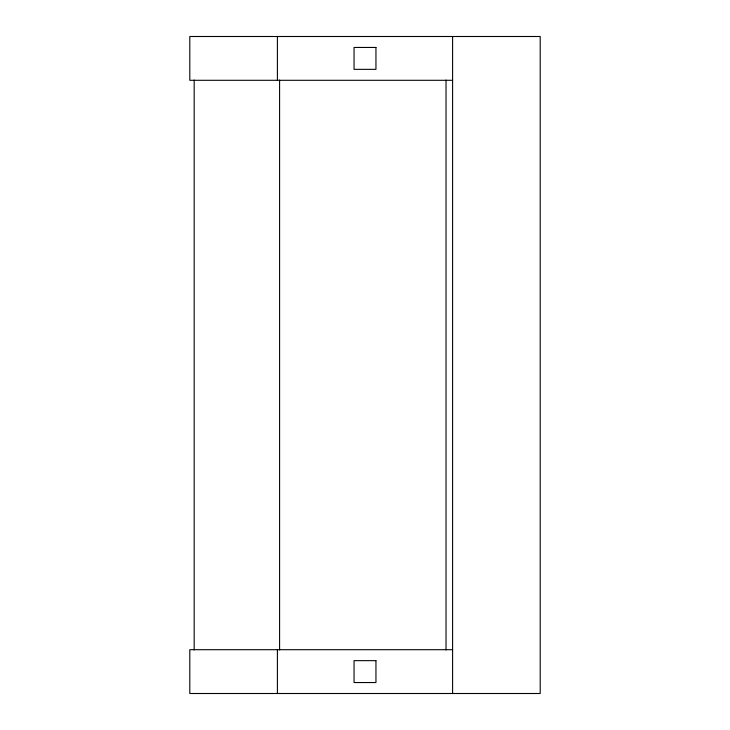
<?xml version="1.0" encoding="UTF-8"?>
<svg xmlns="http://www.w3.org/2000/svg" width="730" height="730" viewBox="0 0 730 730"><rect width="100%" height="100%" fill="white"/><g stroke="black" fill="none" stroke-linecap="round" stroke-linejoin="round"><path stroke-width="1.09" d="M452.6 80.3L189.8 80.3L189.8 36.5L540.2 36.5L540.2 693.5L189.8 693.5L189.8 649.7L452.6 649.7M452.6 36.5L452.6 693.5M446.03 80.054L446.03 649.946M279.59 80.054L279.59 649.946M277.4 36.5L277.4 80.3M277.4 649.7L277.4 693.5M194.18 80.054L194.18 649.946M375.95 47.45L354.05 47.45L354.05 69.35L375.95 69.35L375.95 47.45M375.95 660.65L354.05 660.65L354.05 682.55L375.95 682.55L375.95 660.65"/></g></svg>
